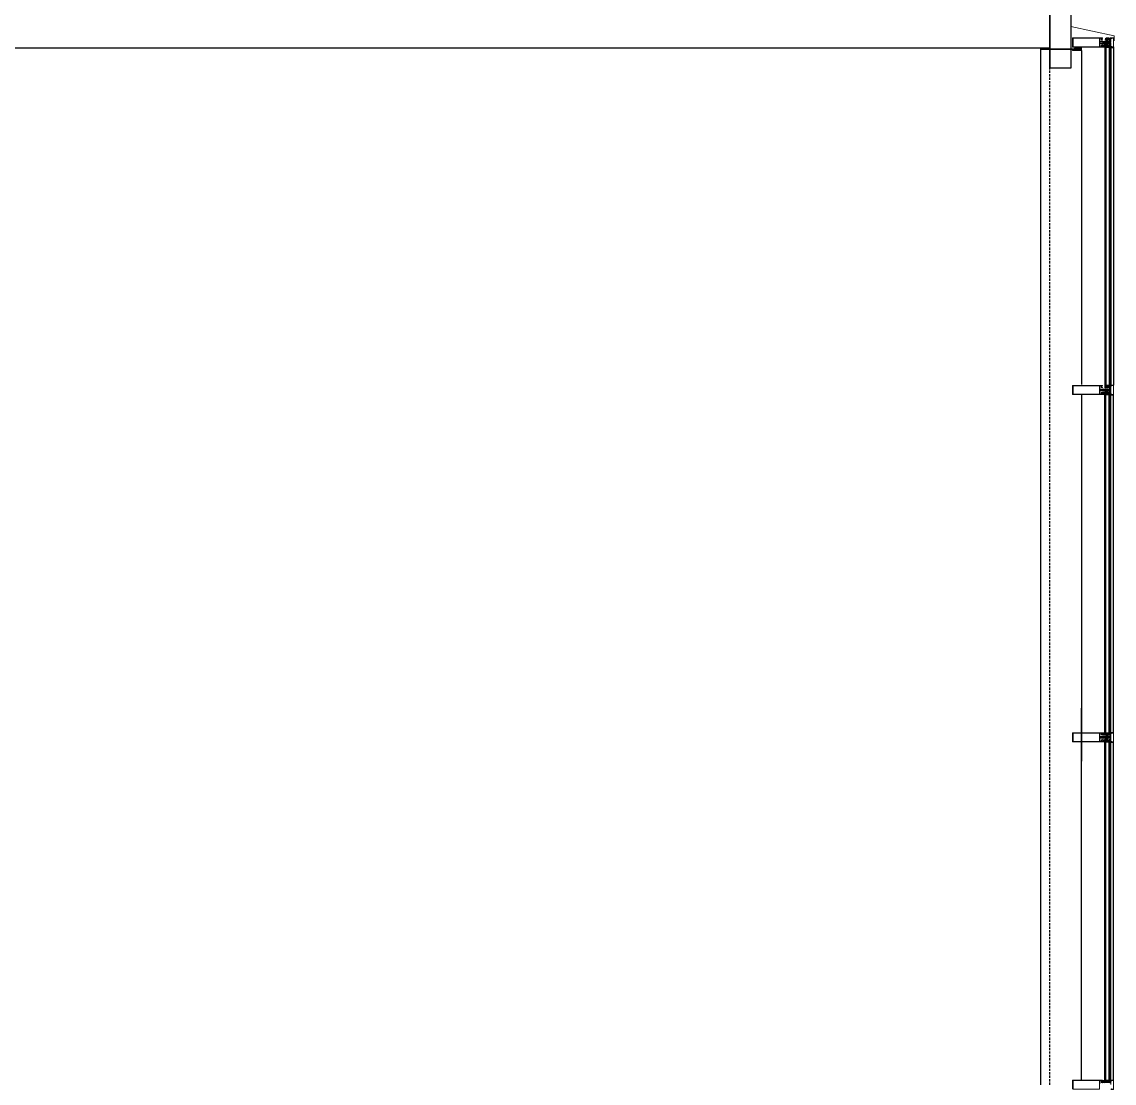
# Model space of a CAD drawing. Header units: metres. Extents: x -11418 to 773, y -8631 to 3561.
# Drawn here: x -1403 to -803, y -8155 to -7572 of the extents above; entities that cross this region are included whole.
import ezdxf

# ---------------------------------------------------------------- set-up
doc = ezdxf.new("R2010")
doc.units = ezdxf.units.M
doc.header["$LTSCALE"] = 0.01
doc.header["$MEASUREMENT"] = 0
doc.linetypes.add('HIDDEN', pattern=[9.525, 6.35, -3.175])
doc.layers.get('0').update_dxf_attribs({"color": 30, "lineweight": 0})
for name, color, linetype in [('AG-ELEV-02', 152, 'Continuous'), ('AG-HIDDEN', 9, 'HIDDEN'), ('CAM', 1, 'Continuous'), ('V-2_Wall_Concrete', 160, 'Continuous')]:
    doc.layers.add(name, color=color, linetype=linetype)
doc.layers.add('AG-Profile_Aluminium', color=122, linetype='Continuous', lineweight=9)
doc.layers.add('Cephe Duvarı', color=3, linetype='Continuous', lineweight=30)

# ---------------------------------------------------------------- blocks, each defined once
blk = doc.blocks.new('A$C78DE2B09')
at = {"layer": 'V-2_Wall_Concrete'}
for p in [(8400, 1100), (2200, -8500)]:
    blk.add_line(p, (8400, -8500), dxfattribs=at)
blk = doc.blocks.new('2192')
at = {"linetype": 'ByBlock', "lineweight": 0, "flags": 128}
blk.add_lwpolyline([(2, 24), (7, 24), (7, 15, -0.414214), (6, 14), (6, 14), (6, 12, 0.415193), (9, 15), (9, 26), (0, 26), (0, 1), (2, 1), (2, 4.7), (1.7, 5), (2, 5.3)], format="xyb", close=True, dxfattribs=at)
blk = doc.blocks.new('A$C671812AB')
at = {"layer": 'AG-ELEV-02', "ltscale": 2.5}
for p, q in [((16578.9, -648.6), (16578.9, 5051.5)), ((16795, 5056.5), (16795, 5056.5)), ((16795, 5056.5), (16795, 5056.5)), ((16578.9, -648.5), (16578.9, 5012.5)), ((16803, 5038.5), (16803, 3201.1)), ((16803, 3146.5), (16803, 1131.1)), ((16803, -623.5), (16803, 1421.8))]:
    blk.add_line(p, q, dxfattribs=at)
at = {"layer": 'AG-ELEV-02', "lineweight": 0}
for p, q in [((16764.3, 5046.5), (16796.1, 5050.5)), ((16796.1, 5046.5), (16764.3, 5050.5))]:
    blk.add_line(p, q, dxfattribs=at)
at = {"layer": 'AG-ELEV-02'}
for p, q in [((16963.2, 5056.3), (16963.2, 3197.9)), ((16963.2, 5055), (16978.9, 5055)), ((16978.9, 5057.5), (16978.9, 3197.9)), ((16963.2, 3197.9), (16978.9, 3197.9)), ((16963.2, 3145), (16978.9, 3145)), ((16963.2, 3145), (16978.9, 3145)), ((16963.2, 1286.6), (16963.2, 3145)), ((16978.9, 1285.4), (16978.9, 3145)), ((16963.2, 1287.9), (16978.9, 1287.9)), ((16963.2, 1287.9), (16978.9, 1287.9)), ((16963.2, -623.4), (16963.2, 1235)), ((16963.2, 1235), (16978.9, 1235)), ((16978.9, -624.6), (16978.9, 1235)), ((16963.2, -622.1), (16978.9, -622.1)), ((16963.2, -622.1), (16978.9, -622.1))]:
    blk.add_line(p, q, dxfattribs=at)
at = {"layer": 'AG-ELEV-02', "lineweight": 0}
blk.add_lwpolyline([(16796.1, 5046.5), (16764.3, 5046.5), (16764.3, 5050.5), (16796.1, 5050.5)], close=True, dxfattribs=at)
at = {"layer": 'AG-HIDDEN', "ltscale": 200}
blk.add_line((16628.9, -648.5), (16628.9, 5051.5), dxfattribs=at)
at = {"layer": 'AG-Profile_Aluminium'}
for p, q in [((16981.8, 5119), (16743.9, 5169)), ((16981.8, 5091.5), (16981.8, 5119))]:
    blk.add_line(p, q, dxfattribs=at)
for points in [[(16916.7, 5097.3), (16917.5, 5096.8, -0.280185), (16917.8, 5096.4), (16917.8, 5095.4, -0.414214), (16917.3, 5094.9), (16912.3, 5094.9, -0.414214), (16910.8, 5096.4), (16910.8, 5098.3), (16910.3, 5098.3, -0.414214), (16909.8, 5098.8), (16909.8, 5101.8, -0.414214), (16910.3, 5102.3), (16910.8, 5102.3), (16910.8, 5104.5), (16904.3, 5104.5, 0.414214), (16902.8, 5103), (16902.8, 5086.5), (16919.8, 5086.5), (16919.8, 5087.1), (16920.6, 5087.1, -0.414898), (16920.8, 5086.9), (16920.8, 5086.5), (16938.8, 5086.5), (16939.8, 5085.5), (16939.8, 5084.5, -0.401727), (16938.7, 5083.3), (16938.4, 5083.8), (16938.1, 5083.3), (16937.3, 5083.3), (16937.3, 5083.3), (16937, 5083.8), (16936.7, 5083.3), (16935.9, 5083.3), (16935.6, 5083.8), (16935.3, 5083.3), (16934.4, 5083.3), (16934.2, 5083.8), (16933.9, 5083.3), (16933, 5083.3), (16932.7, 5083.8), (16932.5, 5083.3), (16931.6, 5083.3), (16931.3, 5083.8), (16931, 5083.3), (16930.2, 5083.3), (16929.9, 5083.8), (16929.6, 5083.3), (16928.8, 5083.3), (16928.5, 5083.8), (16928.2, 5083.3), (16927.4, 5083.3), (16927.1, 5083.8), (16926.8, 5083.3), (16926, 5083.3), (16925.7, 5083.8), (16925.4, 5083.3), (16924.6, 5083.3), (16924.3, 5083.8), (16924, 5083.3), (16923.1, 5083.3), (16922.9, 5083.8), (16922.6, 5083.3), (16922.1, 5083.3), (16920.7, 5081.8, 0.414204), (16920.7, 5081.1), (16922.1, 5079.7), (16923.3, 5079.7), (16923.6, 5079.2), (16923.8, 5079.7), (16924.7, 5079.7), (16925, 5079.2), (16925.3, 5079.7), (16926.1, 5079.7), (16926.4, 5079.2), (16926.7, 5079.7), (16927.5, 5079.7), (16927.8, 5079.2), (16928.1, 5079.7), (16928.9, 5079.7), (16929.2, 5079.2), (16929.5, 5079.7), (16930.3, 5079.7), (16930.6, 5079.2), (16930.9, 5079.7), (16931.7, 5079.7), (16932, 5079.2), (16932.3, 5079.7), (16933.2, 5079.7), (16933.4, 5079.2), (16933.7, 5079.7), (16934.6, 5079.7), (16934.9, 5079.2), (16935.1, 5079.7), (16936, 5079.7), (16936.3, 5079.2), (16936.6, 5079.7), (16937.4, 5079.7), (16937.7, 5079.2), (16938, 5079.7), (16938.8, 5079.7), (16939.1, 5079.2), (16939.3, 5079.5, -0.259555), (16939.8, 5078.5), (16939.8, 5077.5), (16938.8, 5076.5), (16920.8, 5076.5), (16920.8, 5076.1, -0.414214), (16920.6, 5075.9), (16919.8, 5075.9), (16919.8, 5076.5), (16902.8, 5076.5), (16902.8, 5060, 0.414214), (16904.3, 5058.5), (16910.8, 5058.5), (16910.8, 5060.7), (16910.3, 5060.7, -0.414214), (16909.8, 5061.2), (16909.8, 5064.2, -0.414214), (16910.3, 5064.7), (16910.8, 5064.7), (16910.8, 5066.6, -0.414214), (16912.3, 5068.1), (16917.3, 5068.1, -0.414214), (16917.8, 5067.6), (16917.8, 5066.5, -0.280185), (16917.5, 5066.1), (16916.7, 5065.7), (16916.3, 5065.7), (16916.3, 5066.9), (16913.3, 5066.9, 0.414214), (16912.8, 5066.4), (16912.8, 5063.2), (16912.3, 5062.7), (16912.8, 5062.2), (16912.8, 5059, 0.414214), (16913.3, 5058.5), (16916.3, 5058.5), (16916.3, 5059.7), (16916.7, 5059.7), (16917.5, 5059.2, -0.280185), (16917.8, 5058.8), (16917.8, 5057, -0.414214), (16917.3, 5056.5), (16753.5, 5056.5, -0.414214), (16753, 5057), (16753, 5106, -0.400911), (16753.5, 5106.5), (16917.3, 5106.5, -0.414214), (16917.8, 5106), (16917.8, 5104.1, -0.280185), (16917.5, 5103.7), (16916.7, 5103.3), (16916.3, 5103.3), (16916.3, 5104.5), (16913.3, 5104.5, 0.414214), (16912.8, 5104), (16912.8, 5100.8), (16912.3, 5100.3), (16912.8, 5099.8), (16912.8, 5096.6, 0.414214), (16913.3, 5096.1), (16916.3, 5096.1), (16916.3, 5097.3)], [(16977.6, 5081.5), (16977.6, 5105.4, 0.415475), (16977.4, 5105.6), (16969.5, 5105.6), (16968.4, 5104.3, -0.734294), (16965.2, 5105.6, 0.180054), (16965, 5106.2), (16963.6, 5106.2, -1.029401), (16963.6, 5106.9), (16977.4, 5106.9, -0.414214), (16978.9, 5105.4), (16978.9, 5057.5, -0.414214), (16977.4, 5056), (16963.6, 5056, -1.029594), (16963.6, 5056.7), (16965, 5056.7, 0.18004), (16965.2, 5057.3, -0.734976), (16968.4, 5058.6), (16969.5, 5057.3), (16977.4, 5057.3, 0.415536), (16977.6, 5057.5)], [(16918.1, 5081.8, 0.414204), (16918.1, 5081.1), (16920, 5079.2, -0.668177), (16919.7, 5078.3), (16902.8, 5078.3), (16902.8, 5084.6), (16919.7, 5084.6, -0.668169), (16920, 5083.8)], [(16958.1, 5083.3), (16958.5, 5083.3), (16959.3, 5083.7, 0.280182), (16959.6, 5084.1), (16959.6, 5086, 0.414214), (16959.1, 5086.5), (16949.6, 5086.5, -0.198912), (16948.2, 5087), (16947.4, 5087.9, 0.198912), (16946, 5088.5), (16936.1, 5088.5, 0.414214), (16935.6, 5088), (16935.6, 5087.2, 0.414214), (16936.1, 5086.7), (16944.3, 5086.7, -0.414156), (16944.8, 5086.2), (16944.8, 5082.8, -0.414272), (16944.3, 5082.3), (16943.3, 5082.3, -0.414214), (16943.2, 5082.4), (16943.2, 5082.6, -0.244698), (16943.2, 5082.7), (16944.2, 5083.4, 0.414214), (16944.3, 5083.7), (16944.1, 5084), (16942.7, 5083.1, 0.244698), (16942.6, 5082.8), (16942.6, 5082.6, -0.414214), (16942.3, 5082.3), (16941.1, 5082.3, -0.414214), (16941, 5082.4), (16941, 5082.6, -0.244698), (16941, 5082.7), (16942, 5083.4, 0.414214), (16942.1, 5083.7), (16941.8, 5084), (16940.5, 5083.1, 0.244698), (16940.4, 5082.8), (16940.4, 5082.6, -0.414214), (16940.1, 5082.3), (16938.8, 5082.3, -0.414214), (16938.7, 5082.4), (16938.7, 5082.6, -0.244698), (16938.8, 5082.7), (16939.8, 5083.4, 0.414214), (16939.8, 5083.7), (16939.6, 5084), (16938.3, 5083.1, 0.244698), (16938.1, 5082.8), (16938.1, 5082.6, -0.414214), (16937.8, 5082.3), (16936.6, 5082.3, -0.414214), (16936.5, 5082.4), (16936.5, 5082.6, -0.244698), (16936.6, 5082.7), (16937.5, 5083.4, 0.414214), (16937.6, 5083.7), (16937.4, 5084), (16936, 5083.1, 0.244698), (16935.9, 5082.8), (16935.9, 5082.6, -0.414214), (16935.6, 5082.3), (16934.4, 5082.3, -0.414214), (16934.3, 5082.4), (16934.3, 5082.5, -0.244698), (16934.3, 5082.6), (16935.5, 5083.4, 0.414214), (16935.5, 5083.7), (16935.3, 5084), (16933, 5082.4, 0), (16933, 5082.4, 0.244698), (16932.6, 5081.6), (16932.6, 5081.3, 0.244698), (16933, 5080.5), (16935.3, 5078.9), (16935.5, 5079.2, 0.414214), (16935.5, 5079.5), (16934.3, 5080.3, -0.244698), (16934.3, 5080.4), (16934.3, 5080.6, -0.414214), (16934.4, 5080.7), (16935.6, 5080.7, -0.414214), (16935.9, 5080.4), (16935.9, 5080.1, 0.244698), (16936, 5079.8), (16937.4, 5078.9), (16937.6, 5079.2, 0.414214), (16937.5, 5079.5), (16936.6, 5080.2, -0.244698), (16936.5, 5080.3), (16936.5, 5080.6, -0.414214), (16936.6, 5080.7), (16937.8, 5080.7, -0.414214), (16938.1, 5080.4), (16938.1, 5080.1, 0.244698), (16938.3, 5079.8), (16939.6, 5078.9), (16939.8, 5079.2, 0.414214), (16939.8, 5079.5), (16938.8, 5080.2, -0.244698), (16938.7, 5080.3), (16938.7, 5080.6, -0.414214), (16938.8, 5080.7), (16940.1, 5080.7, -0.414214), (16940.4, 5080.4), (16940.4, 5080.1, 0.244698), (16940.5, 5079.8), (16941.8, 5078.9), (16942.1, 5079.2, 0.414214), (16942, 5079.5), (16941, 5080.2, -0.244698), (16941, 5080.3), (16941, 5080.6, -0.414214), (16941.1, 5080.7), (16942.3, 5080.7, -0.414214), (16942.6, 5080.4), (16942.6, 5080.1, 0.244698), (16942.7, 5079.8), (16944.1, 5078.9), (16944.3, 5079.2, 0.414214), (16944.2, 5079.5), (16943.2, 5080.2, -0.244698), (16943.2, 5080.3), (16943.2, 5080.6, -0.414214), (16943.3, 5080.7), (16944.3, 5080.7, -0.414214), (16944.8, 5080.2), (16944.8, 5076.8, -0.414214), (16944.3, 5076.3), (16936.1, 5076.3, 0.414214), (16935.6, 5075.8), (16935.6, 5075, 0.414214), (16936.1, 5074.5), (16946, 5074.5, 0.198912), (16947.4, 5075), (16948.2, 5075.9, -0.198912), (16949.6, 5076.5), (16959.1, 5076.5, 0.414214), (16959.6, 5077), (16959.6, 5078.8, 0.280182), (16959.3, 5079.2), (16958.5, 5079.7), (16958.1, 5079.7), (16958.1, 5078.5), (16955.1, 5078.5, -0.414214), (16954.6, 5079), (16954.6, 5081), (16954.1, 5081.5), (16954.6, 5082), (16954.6, 5084, -0.414214), (16955.1, 5084.5), (16958.1, 5084.5)], [(16916.7, 3187.3), (16917.5, 3186.8, -0.280185), (16917.8, 3186.4), (16917.8, 3185.4, -0.414214), (16917.3, 3184.9), (16912.3, 3184.9, -0.414214), (16910.8, 3186.4), (16910.8, 3188.3), (16910.3, 3188.3, -0.414214), (16909.8, 3188.8), (16909.8, 3191.8, -0.414214), (16910.3, 3192.3), (16910.8, 3192.3), (16910.8, 3194.5), (16904.3, 3194.5, 0.414214), (16902.8, 3193), (16902.8, 3176.5), (16919.8, 3176.5), (16919.8, 3177.1), (16920.6, 3177.1, -0.414898), (16920.8, 3176.9), (16920.8, 3176.5), (16938.8, 3176.5), (16939.8, 3175.5), (16939.8, 3174.5, -0.401727), (16938.7, 3173.3), (16938.4, 3173.8), (16938.1, 3173.3), (16937.3, 3173.3), (16937.3, 3173.3), (16937, 3173.8), (16936.7, 3173.3), (16935.9, 3173.3), (16935.6, 3173.8), (16935.3, 3173.3), (16934.4, 3173.3), (16934.2, 3173.8), (16933.9, 3173.3), (16933, 3173.3), (16932.7, 3173.8), (16932.5, 3173.3), (16931.6, 3173.3), (16931.3, 3173.8), (16931, 3173.3), (16930.2, 3173.3), (16929.9, 3173.8), (16929.6, 3173.3), (16928.8, 3173.3), (16928.5, 3173.8), (16928.2, 3173.3), (16927.4, 3173.3), (16927.1, 3173.8), (16926.8, 3173.3), (16926, 3173.3), (16925.7, 3173.8), (16925.4, 3173.3), (16924.6, 3173.3), (16924.3, 3173.8), (16924, 3173.3), (16923.1, 3173.3), (16922.9, 3173.8), (16922.6, 3173.3), (16922.1, 3173.3), (16920.7, 3171.8, 0.414204), (16920.7, 3171.1), (16922.1, 3169.7), (16923.3, 3169.7), (16923.6, 3169.2), (16923.8, 3169.7), (16924.7, 3169.7), (16925, 3169.2), (16925.3, 3169.7), (16926.1, 3169.7), (16926.4, 3169.2), (16926.7, 3169.7), (16927.5, 3169.7), (16927.8, 3169.2), (16928.1, 3169.7), (16928.9, 3169.7), (16929.2, 3169.2), (16929.5, 3169.7), (16930.3, 3169.7), (16930.6, 3169.2), (16930.9, 3169.7), (16931.7, 3169.7), (16932, 3169.2), (16932.3, 3169.7), (16933.2, 3169.7), (16933.4, 3169.2), (16933.7, 3169.7), (16934.6, 3169.7), (16934.9, 3169.2), (16935.1, 3169.7), (16936, 3169.7), (16936.3, 3169.2), (16936.6, 3169.7), (16937.4, 3169.7), (16937.7, 3169.2), (16938, 3169.7), (16938.8, 3169.7), (16939.1, 3169.2), (16939.3, 3169.5, -0.259555), (16939.8, 3168.5), (16939.8, 3167.5), (16938.8, 3166.5), (16920.8, 3166.5), (16920.8, 3166.1, -0.414214), (16920.6, 3165.9), (16919.8, 3165.9), (16919.8, 3166.5), (16902.8, 3166.5), (16902.8, 3150, 0.414214), (16904.3, 3148.5), (16910.8, 3148.5), (16910.8, 3150.7), (16910.3, 3150.7, -0.414214), (16909.8, 3151.2), (16909.8, 3154.2, -0.414214), (16910.3, 3154.7), (16910.8, 3154.7), (16910.8, 3156.6, -0.414214), (16912.3, 3158.1), (16917.3, 3158.1, -0.414214), (16917.8, 3157.6), (16917.8, 3156.5, -0.280185), (16917.5, 3156.1), (16916.7, 3155.7), (16916.3, 3155.7), (16916.3, 3156.9), (16913.3, 3156.9, 0.414214), (16912.8, 3156.4), (16912.8, 3153.2), (16912.3, 3152.7), (16912.8, 3152.2), (16912.8, 3149, 0.414214), (16913.3, 3148.5), (16916.3, 3148.5), (16916.3, 3149.7), (16916.7, 3149.7), (16917.5, 3149.2, -0.280185), (16917.8, 3148.8), (16917.8, 3147, -0.414214), (16917.3, 3146.5), (16753.5, 3146.5, -0.414214), (16753, 3147), (16753, 3196, -0.400911), (16753.5, 3196.5), (16917.3, 3196.5, -0.414214), (16917.8, 3196), (16917.8, 3194.1, -0.280185), (16917.5, 3193.7), (16916.7, 3193.3), (16916.3, 3193.3), (16916.3, 3194.5), (16913.3, 3194.5, 0.414214), (16912.8, 3194), (16912.8, 3190.8), (16912.3, 3190.3), (16912.8, 3189.8), (16912.8, 3186.6, 0.414214), (16913.3, 3186.1), (16916.3, 3186.1), (16916.3, 3187.3)], [(16977.6, 3171.5), (16977.6, 3195.4, 0.415475), (16977.4, 3195.6), (16969.5, 3195.6), (16968.4, 3194.3, -0.734294), (16965.2, 3195.6, 0.180054), (16965, 3196.2), (16963.6, 3196.2, -1.029401), (16963.6, 3196.9), (16977.4, 3196.9, -0.414214), (16978.9, 3195.4), (16978.9, 3147.5, -0.414214), (16977.4, 3146), (16963.6, 3146, -1.029594), (16963.6, 3146.7), (16965, 3146.7, 0.18004), (16965.2, 3147.3, -0.734976), (16968.4, 3148.6), (16969.5, 3147.3), (16977.4, 3147.3, 0.415536), (16977.6, 3147.5)], [(16918.1, 3171.8, 0.414204), (16918.1, 3171.1), (16920, 3169.2, -0.668177), (16919.7, 3168.3), (16902.8, 3168.3), (16902.8, 3174.6), (16919.7, 3174.6, -0.668169), (16920, 3173.8)], [(16958.1, 3173.3), (16958.5, 3173.3), (16959.3, 3173.7, 0.280182), (16959.6, 3174.1), (16959.6, 3176, 0.414214), (16959.1, 3176.5), (16949.6, 3176.5, -0.198912), (16948.2, 3177), (16947.4, 3177.9, 0.198912), (16946, 3178.5), (16936.1, 3178.5, 0.414214), (16935.6, 3178), (16935.6, 3177.2, 0.414214), (16936.1, 3176.7), (16944.3, 3176.7, -0.414156), (16944.8, 3176.2), (16944.8, 3172.8, -0.414272), (16944.3, 3172.3), (16943.3, 3172.3, -0.414214), (16943.2, 3172.4), (16943.2, 3172.6, -0.244698), (16943.2, 3172.7), (16944.2, 3173.4, 0.414214), (16944.3, 3173.7), (16944.1, 3174), (16942.7, 3173.1, 0.244698), (16942.6, 3172.8), (16942.6, 3172.6, -0.414214), (16942.3, 3172.3), (16941.1, 3172.3, -0.414214), (16941, 3172.4), (16941, 3172.6, -0.244698), (16941, 3172.7), (16942, 3173.4, 0.414214), (16942.1, 3173.7), (16941.8, 3174), (16940.5, 3173.1, 0.244698), (16940.4, 3172.8), (16940.4, 3172.6, -0.414214), (16940.1, 3172.3), (16938.8, 3172.3, -0.414214), (16938.7, 3172.4), (16938.7, 3172.6, -0.244698), (16938.8, 3172.7), (16939.8, 3173.4, 0.414214), (16939.8, 3173.7), (16939.6, 3174), (16938.3, 3173.1, 0.244698), (16938.1, 3172.8), (16938.1, 3172.6, -0.414214), (16937.8, 3172.3), (16936.6, 3172.3, -0.414214), (16936.5, 3172.4), (16936.5, 3172.6, -0.244698), (16936.6, 3172.7), (16937.5, 3173.4, 0.414214), (16937.6, 3173.7), (16937.4, 3174), (16936, 3173.1, 0.244698), (16935.9, 3172.8), (16935.9, 3172.6, -0.414214), (16935.6, 3172.3), (16934.4, 3172.3, -0.414214), (16934.3, 3172.4), (16934.3, 3172.5, -0.244698), (16934.3, 3172.6), (16935.5, 3173.4, 0.414214), (16935.5, 3173.7), (16935.3, 3174), (16933, 3172.4, 0), (16933, 3172.4, 0.244698), (16932.6, 3171.6), (16932.6, 3171.3, 0.244698), (16933, 3170.5), (16935.3, 3168.9), (16935.5, 3169.2, 0.414214), (16935.5, 3169.5), (16934.3, 3170.3, -0.244698), (16934.3, 3170.4), (16934.3, 3170.6, -0.414214), (16934.4, 3170.7), (16935.6, 3170.7, -0.414214), (16935.9, 3170.4), (16935.9, 3170.1, 0.244698), (16936, 3169.8), (16937.4, 3168.9), (16937.6, 3169.2, 0.414214), (16937.5, 3169.5), (16936.6, 3170.2, -0.244698), (16936.5, 3170.3), (16936.5, 3170.6, -0.414214), (16936.6, 3170.7), (16937.8, 3170.7, -0.414214), (16938.1, 3170.4), (16938.1, 3170.1, 0.244698), (16938.3, 3169.8), (16939.6, 3168.9), (16939.8, 3169.2, 0.414214), (16939.8, 3169.5), (16938.8, 3170.2, -0.244698), (16938.7, 3170.3), (16938.7, 3170.6, -0.414214), (16938.8, 3170.7), (16940.1, 3170.7, -0.414214), (16940.4, 3170.4), (16940.4, 3170.1, 0.244698), (16940.5, 3169.8), (16941.8, 3168.9), (16942.1, 3169.2, 0.414214), (16942, 3169.5), (16941, 3170.2, -0.244698), (16941, 3170.3), (16941, 3170.6, -0.414214), (16941.1, 3170.7), (16942.3, 3170.7, -0.414214), (16942.6, 3170.4), (16942.6, 3170.1, 0.244698), (16942.7, 3169.8), (16944.1, 3168.9), (16944.3, 3169.2, 0.414214), (16944.2, 3169.5), (16943.2, 3170.2, -0.244698), (16943.2, 3170.3), (16943.2, 3170.6, -0.414214), (16943.3, 3170.7), (16944.3, 3170.7, -0.414214), (16944.8, 3170.2), (16944.8, 3166.8, -0.414214), (16944.3, 3166.3), (16936.1, 3166.3, 0.414214), (16935.6, 3165.8), (16935.6, 3165, 0.414214), (16936.1, 3164.5), (16946, 3164.5, 0.198912), (16947.4, 3165), (16948.2, 3165.9, -0.198912), (16949.6, 3166.5), (16959.1, 3166.5, 0.414214), (16959.6, 3167), (16959.6, 3168.8, 0.280182), (16959.3, 3169.2), (16958.5, 3169.7), (16958.1, 3169.7), (16958.1, 3168.5), (16955.1, 3168.5, -0.414214), (16954.6, 3169), (16954.6, 3171), (16954.1, 3171.5), (16954.6, 3172), (16954.6, 3174, -0.414214), (16955.1, 3174.5), (16958.1, 3174.5)], [(16916.7, 1245.7), (16917.5, 1246.1, 0.280185), (16917.8, 1246.5), (16917.8, 1247.6, 0.414214), (16917.3, 1248.1), (16912.3, 1248.1, 0.414214), (16910.8, 1246.6), (16910.8, 1244.7), (16910.3, 1244.7, 0.414214), (16909.8, 1244.2), (16909.8, 1241.2, 0.414214), (16910.3, 1240.7), (16910.8, 1240.7), (16910.8, 1238.5), (16904.3, 1238.5, -0.414214), (16902.8, 1240), (16902.8, 1256.5), (16919.8, 1256.5), (16919.8, 1255.9), (16920.6, 1255.9, 0.414898), (16920.8, 1256.1), (16920.8, 1256.5), (16938.8, 1256.5), (16939.8, 1257.5), (16939.8, 1258.5, 0.401727), (16938.7, 1259.7), (16938.4, 1259.2), (16938.1, 1259.7), (16937.3, 1259.7), (16937.3, 1259.7), (16937, 1259.2), (16936.7, 1259.7), (16935.9, 1259.7), (16935.6, 1259.2), (16935.3, 1259.7), (16934.4, 1259.7), (16934.2, 1259.2), (16933.9, 1259.7), (16933, 1259.7), (16932.7, 1259.2), (16932.5, 1259.7), (16931.6, 1259.7), (16931.3, 1259.2), (16931, 1259.7), (16930.2, 1259.7), (16929.9, 1259.2), (16929.6, 1259.7), (16928.8, 1259.7), (16928.5, 1259.2), (16928.2, 1259.7), (16927.4, 1259.7), (16927.1, 1259.2), (16926.8, 1259.7), (16926, 1259.7), (16925.7, 1259.2), (16925.4, 1259.7), (16924.6, 1259.7), (16924.3, 1259.2), (16924, 1259.7), (16923.2, 1259.7), (16922.9, 1259.2), (16922.6, 1259.7), (16922.1, 1259.7), (16920.7, 1261.1, -0.414204), (16920.7, 1261.8), (16922.1, 1263.3), (16923.3, 1263.3), (16923.6, 1263.8), (16923.9, 1263.3), (16924.7, 1263.3), (16925, 1263.8), (16925.3, 1263.3), (16926.1, 1263.3), (16926.4, 1263.8), (16926.7, 1263.3), (16927.5, 1263.3), (16927.8, 1263.8), (16928.1, 1263.3), (16928.9, 1263.3), (16929.2, 1263.8), (16929.5, 1263.3), (16930.3, 1263.3), (16930.6, 1263.8), (16930.9, 1263.3), (16931.8, 1263.3), (16932, 1263.8), (16932.3, 1263.3), (16933.2, 1263.3), (16933.5, 1263.8), (16933.7, 1263.3), (16934.6, 1263.3), (16934.9, 1263.8), (16935.2, 1263.3), (16936, 1263.3), (16936.3, 1263.8), (16936.6, 1263.3), (16937.4, 1263.3), (16937.7, 1263.8), (16938, 1263.3), (16938.8, 1263.3), (16939.1, 1263.8), (16939.3, 1263.5, 0.259555), (16939.8, 1264.5), (16939.8, 1265.5), (16938.8, 1266.5), (16920.8, 1266.5), (16920.8, 1266.9, 0.414214), (16920.6, 1267.1), (16919.8, 1267.1), (16919.8, 1266.5), (16902.8, 1266.5), (16902.8, 1283, -0.414214), (16904.3, 1284.5), (16910.8, 1284.5), (16910.8, 1282.3), (16910.3, 1282.3, 0.414214), (16909.8, 1281.8), (16909.8, 1278.8, 0.414214), (16910.3, 1278.3), (16910.8, 1278.3), (16910.8, 1276.4, 0.414214), (16912.3, 1274.9), (16917.3, 1274.9, 0.414214), (16917.8, 1275.4), (16917.8, 1276.4, 0.280185), (16917.5, 1276.8), (16916.7, 1277.3), (16916.3, 1277.3), (16916.3, 1276.1), (16913.3, 1276.1, -0.414214), (16912.8, 1276.6), (16912.8, 1279.8), (16912.3, 1280.3), (16912.8, 1280.8), (16912.8, 1284, -0.414214), (16913.3, 1284.5), (16916.3, 1284.5), (16916.3, 1283.3), (16916.7, 1283.3), (16917.5, 1283.7, 0.280185), (16917.8, 1284.1), (16917.8, 1286, 0.414214), (16917.3, 1286.5), (16753.5, 1286.5, 0.414214), (16753, 1286), (16753, 1237, 0.400911), (16753.5, 1236.5), (16917.3, 1236.5, 0.414214), (16917.8, 1237), (16917.8, 1238.8, 0.280185), (16917.5, 1239.2), (16916.7, 1239.7), (16916.3, 1239.7), (16916.3, 1238.5), (16913.3, 1238.5, -0.414214), (16912.8, 1239), (16912.8, 1242.2), (16912.3, 1242.7), (16912.8, 1243.2), (16912.8, 1246.4, -0.414214), (16913.3, 1246.9), (16916.3, 1246.9), (16916.3, 1245.7)], [(16918.1, 1261.1, -0.414204), (16918.1, 1261.8), (16920, 1263.8, 0.668177), (16919.7, 1264.6), (16902.8, 1264.6), (16902.8, 1258.3), (16919.7, 1258.3, 0.668169), (16920, 1259.2)], [(16958.1, 1259.7), (16958.5, 1259.7), (16959.3, 1259.2, -0.280182), (16959.6, 1258.8), (16959.6, 1257, -0.414214), (16959.1, 1256.5), (16949.6, 1256.5, 0.198912), (16948.2, 1255.9), (16947.4, 1255.1, -0.198912), (16946, 1254.5), (16936.1, 1254.5, -0.414214), (16935.6, 1255), (16935.6, 1255.8, -0.414214), (16936.1, 1256.3), (16944.3, 1256.3, 0.414156), (16944.8, 1256.8), (16944.8, 1260.2, 0.414272), (16944.3, 1260.7), (16943.3, 1260.7, 0.414214), (16943.2, 1260.6), (16943.2, 1260.3, 0.244698), (16943.3, 1260.2), (16944.2, 1259.5, -0.414214), (16944.3, 1259.2), (16944.1, 1258.9), (16942.7, 1259.8, -0.244698), (16942.6, 1260.1), (16942.6, 1260.4, 0.414214), (16942.3, 1260.7), (16941.1, 1260.7, 0.414214), (16941, 1260.6), (16941, 1260.3, 0.244698), (16941, 1260.2), (16942, 1259.5, -0.414214), (16942.1, 1259.2), (16941.8, 1258.9), (16940.5, 1259.8, -0.244698), (16940.4, 1260.1), (16940.4, 1260.4, 0.414214), (16940.1, 1260.7), (16938.8, 1260.7, 0.414214), (16938.7, 1260.6), (16938.7, 1260.3, 0.244698), (16938.8, 1260.2), (16939.8, 1259.5, -0.414214), (16939.8, 1259.2), (16939.6, 1258.9), (16938.3, 1259.8, -0.244698), (16938.1, 1260.1), (16938.1, 1260.4, 0.414214), (16937.8, 1260.7), (16936.6, 1260.7, 0.414214), (16936.5, 1260.6), (16936.5, 1260.3, 0.244698), (16936.6, 1260.2), (16937.6, 1259.5, -0.414214), (16937.6, 1259.2), (16937.4, 1258.9), (16936, 1259.8, -0.244698), (16935.9, 1260.1), (16935.9, 1260.4, 0.414214), (16935.6, 1260.7), (16934.4, 1260.7, 0.414214), (16934.3, 1260.6), (16934.3, 1260.4, 0.244698), (16934.3, 1260.3), (16935.5, 1259.5, -0.414214), (16935.6, 1259.2), (16935.3, 1258.9), (16933, 1260.5, 0), (16933, 1260.5, -0.244698), (16932.6, 1261.3), (16932.6, 1261.6, -0.244698), (16933, 1262.4), (16935.3, 1264), (16935.6, 1263.7, -0.414214), (16935.5, 1263.4), (16934.3, 1262.6, 0.244698), (16934.3, 1262.5), (16934.3, 1262.4, 0.414214), (16934.4, 1262.3), (16935.6, 1262.3, 0.414214), (16935.9, 1262.6), (16935.9, 1262.9, -0.244698), (16936, 1263.1), (16937.4, 1264), (16937.6, 1263.7, -0.414214), (16937.6, 1263.4), (16936.6, 1262.7, 0.244698), (16936.5, 1262.7), (16936.5, 1262.4, 0.414214), (16936.6, 1262.3), (16937.8, 1262.3, 0.414214), (16938.1, 1262.6), (16938.1, 1262.9, -0.244698), (16938.3, 1263.1), (16939.6, 1264), (16939.8, 1263.7, -0.414214), (16939.8, 1263.4), (16938.8, 1262.7, 0.244698), (16938.7, 1262.7), (16938.7, 1262.4, 0.414214), (16938.8, 1262.3), (16940.1, 1262.3, 0.414214), (16940.4, 1262.6), (16940.4, 1262.9, -0.244698), (16940.5, 1263.1), (16941.8, 1264), (16942.1, 1263.7, -0.414214), (16942, 1263.4), (16941, 1262.7, 0.244698), (16941, 1262.7), (16941, 1262.4, 0.414214), (16941.1, 1262.3), (16942.3, 1262.3, 0.414214), (16942.6, 1262.6), (16942.6, 1262.9, -0.244698), (16942.7, 1263.1), (16944.1, 1264), (16944.3, 1263.7, -0.414214), (16944.2, 1263.4), (16943.3, 1262.7, 0.244698), (16943.2, 1262.7), (16943.2, 1262.4, 0.414214), (16943.3, 1262.3), (16944.3, 1262.3, 0.414214), (16944.8, 1262.8), (16944.8, 1266.2, 0.414214), (16944.3, 1266.7), (16936.1, 1266.7, -0.414214), (16935.6, 1267.2), (16935.6, 1268, -0.414214), (16936.1, 1268.5), (16946, 1268.5, -0.198912), (16947.4, 1267.9), (16948.2, 1267.1, 0.198912), (16949.6, 1266.5), (16959.1, 1266.5, -0.414214), (16959.6, 1266), (16959.6, 1264.2, -0.280182), (16959.3, 1263.7), (16958.5, 1263.3), (16958.1, 1263.3), (16958.1, 1264.5), (16955.1, 1264.5, 0.414214), (16954.6, 1264), (16954.6, 1262), (16954.1, 1261.5), (16954.6, 1261), (16954.6, 1259, 0.414214), (16955.1, 1258.5), (16958.1, 1258.5)], [(16977.6, 1261.5), (16977.6, 1237.5, -0.415475), (16977.4, 1237.3), (16969.5, 1237.3), (16968.4, 1238.6, 0.734294), (16965.3, 1237.3, -0.180054), (16965, 1236.7), (16963.6, 1236.7, 1.029401), (16963.6, 1236), (16977.4, 1236, 0.414214), (16978.9, 1237.5), (16978.9, 1285.4, 0.414214), (16977.4, 1286.9), (16963.6, 1286.9, 1.029594), (16963.6, 1286.2), (16965, 1286.2, -0.18004), (16965.3, 1285.6, 0.734976), (16968.4, 1284.3), (16969.5, 1285.6), (16977.4, 1285.6, -0.415536), (16977.6, 1285.4)], [(16977.6, -648.5), (16977.6, -672.5, -0.415475), (16977.4, -672.7), (16969.5, -672.7), (16968.4, -671.4, 0.734294), (16965.3, -672.7, -0.180054), (16965, -673.3), (16963.6, -673.3, 1.029401), (16963.6, -674), (16977.4, -674, 0.414214), (16978.9, -672.5), (16978.9, -624.6, 0.414214), (16977.4, -623.1), (16963.6, -623.1, 1.029594), (16963.6, -623.8), (16965, -623.8, -0.18004), (16965.3, -624.4, 0.734976), (16968.4, -625.7), (16969.5, -624.4), (16977.4, -624.4, -0.415536), (16977.6, -624.6)]]:
    blk.add_lwpolyline(points, format="xyb", close=True, dxfattribs=at)
for points in [[(16900.9, 5104.6), (16900.9, 5058.3), (16757, 5058.3), (16757, 5104.6)], [(16952.6, 5078.5), (16952.6, 5084.5), (16946.8, 5084.5), (16946.8, 5078.5)], [(16900.9, 3194.6), (16900.9, 3148.3), (16757, 3148.3), (16757, 3194.6)], [(16952.6, 3168.5), (16952.6, 3174.5), (16946.8, 3174.5), (16946.8, 3168.5)], [(16900.9, 1238.3), (16900.9, 1284.6), (16757, 1284.6), (16757, 1238.3)], [(16952.6, 1264.5), (16952.6, 1258.5), (16946.8, 1258.5), (16946.8, 1264.5)], [(16900.9, -671.7), (16900.9, -625.4), (16757, -625.4), (16757, -671.7)]]:
    blk.add_lwpolyline(points, close=True, dxfattribs=at)
at = {"layer": 'AG-Profile_Aluminium', "color": 9}
for points in [[(16959.5, 5095.1), (16960.3, 5094.6), (16960.3, 5093.7), (16959.5, 5094.1, 0.834458), (16959.5, 5093.6), (16960.3, 5093.1), (16960.3, 5092.2), (16959.5, 5092.6, 0.834458), (16959.5, 5092.1), (16960.3, 5091.6), (16960.3, 5090.7), (16960, 5090.7, 0.363249), (16959.8, 5090.4), (16959.8, 5084.1, -0.414214), (16958.8, 5083.1), (16958, 5083.1), (16958, 5084.1), (16957.5, 5084.1, 0.543452), (16957.5, 5078.7), (16958, 5078.7), (16958, 5079.8), (16958.8, 5079.8, -0.414214), (16959.8, 5078.8), (16959.8, 5072.4, 0.363249), (16960, 5072.2), (16960.3, 5072.1), (16960.3, 5071.2), (16959.5, 5070.7, 0.834458), (16959.5, 5070.2), (16960.3, 5070.6), (16960.3, 5069.7), (16959.5, 5069.2, 0.834458), (16959.5, 5068.7), (16960.3, 5069.1), (16960.3, 5068.2), (16959.5, 5067.7, 0.834458), (16959.5, 5067.2), (16960.3, 5067.6), (16960.3, 5066.7), (16959.5, 5066.2, 0.834458), (16959.5, 5065.7), (16960.3, 5066.1), (16960.3, 5065.2), (16959.5, 5064.7, 0.834458), (16959.5, 5064.2), (16960.3, 5064.6), (16960.3, 5063.7), (16959.5, 5063.2, 0.834458), (16959.5, 5062.7), (16960.3, 5063.1), (16960.3, 5062.2), (16959.5, 5061.7, 0.834458), (16959.5, 5061.2), (16960.3, 5061.6), (16960.3, 5060.7), (16959.5, 5060.2, 0.834458), (16959.5, 5059.7), (16960.3, 5060.1), (16960.3, 5059.2), (16959.5, 5058.7, 0.834458), (16959.5, 5058.2), (16960.3, 5058.6), (16960.3, 5057.7), (16959.5, 5057.2, 0.833224), (16959.5, 5056.7), (16959.7, 5056.7, -0.121295), (16960.4, 5057, -0.083975), (16959.4, 5054.8, 0.853065), (16959.8, 5054.5, -0.075674), (16962.1, 5056.4, 0.344474), (16962.8, 5057.3), (16962.8, 5079.2, 0.253164), (16962.4, 5080.1, -0.541002), (16962.4, 5082.8, 0.253164), (16962.8, 5083.7), (16962.8, 5105.6, 0.344474), (16962.1, 5106.5, -0.075525), (16959.7, 5108.3, 0.853065), (16959.3, 5108, -0.085692), (16960.4, 5105.9, -0.114183), (16959.6, 5106.1), (16959.5, 5106.1, 0.833224), (16959.5, 5105.6), (16960.3, 5105.1), (16960.3, 5104.2), (16959.5, 5104.6, 0.834458), (16959.5, 5104.1), (16960.3, 5103.6), (16960.3, 5102.7), (16959.5, 5103.1, 0.834458), (16959.5, 5102.6), (16960.3, 5102.1), (16960.3, 5101.2), (16959.5, 5101.6, 0.834458), (16959.5, 5101.1), (16960.3, 5100.6), (16960.3, 5099.7), (16959.5, 5100.1, 0.834458), (16959.5, 5099.6), (16960.3, 5099.1), (16960.3, 5098.2), (16959.5, 5098.6, 0.834458), (16959.5, 5098.1), (16960.3, 5097.6), (16960.3, 5096.7), (16959.5, 5097.1, 0.834458), (16959.5, 5096.6), (16960.3, 5096.1), (16960.3, 5095.2), (16959.5, 5095.6, 0.834458)], [(16930.8, 5066.5, 0.433199), (16927.8, 5069.7), (16919.1, 5068.9, -0.414214), (16918.8, 5069.2), (16918.8, 5069.6, 0.414214), (16918.5, 5069.9), (16918.1, 5069.9, 0.414214), (16917.8, 5069.6), (16917.8, 5066.5, -0.414214), (16916.8, 5065.5), (16915.5, 5065.5), (16915.5, 5066.6), (16915, 5066.6, 0.384615), (16915, 5058.8), (16915.5, 5058.8), (16915.5, 5059.8), (16916.8, 5059.8, -0.414214), (16917.8, 5058.8), (16917.8, 5056.5), (16929.4, 5056.8, 0.213288), (16930.8, 5058.1, -0.005109)], [(16914.7, 5064, 0.142901), (16914.7, 5061.3), (16917.5, 5061.3, 0.414214), (16917.8, 5061.6), (16917.8, 5063.7, 0.414214), (16917.5, 5064)], [(16923.9, 5065.8, 0.425894), (16923.3, 5066.2), (16921.2, 5065.9, 0.3686), (16920.8, 5065.4), (16920.8, 5060.4, 0.375315), (16921.2, 5059.9), (16924, 5059.6, 0.490444), (16924.6, 5060.1)], [(16927.8, 5057.9), (16927.8, 5058.5), (16927.3, 5058.5), (16926.3, 5066.8), (16926.8, 5066.9), (16926.8, 5067.4), (16927.8, 5068.2, -0.436697), (16929.8, 5066.1, 0.010178), (16929.7, 5058.1, -0.26621), (16929.1, 5057.8), (16928.3, 5057.4, -0.414214)], [(16959.5, 3185.1), (16960.3, 3184.6), (16960.3, 3183.7), (16959.5, 3184.1, 0.834458), (16959.5, 3183.6), (16960.3, 3183.1), (16960.3, 3182.2), (16959.5, 3182.6, 0.834458), (16959.5, 3182.1), (16960.3, 3181.6), (16960.3, 3180.7), (16960, 3180.7, 0.363249), (16959.8, 3180.4), (16959.8, 3174.1, -0.414214), (16958.8, 3173.1), (16958, 3173.1), (16958, 3174.1), (16957.5, 3174.1, 0.543452), (16957.5, 3168.7), (16958, 3168.7), (16958, 3169.8), (16958.8, 3169.8, -0.414214), (16959.8, 3168.8), (16959.8, 3162.4, 0.363249), (16960, 3162.2), (16960.3, 3162.1), (16960.3, 3161.2), (16959.5, 3160.7, 0.834458), (16959.5, 3160.2), (16960.3, 3160.6), (16960.3, 3159.7), (16959.5, 3159.2, 0.834458), (16959.5, 3158.7), (16960.3, 3159.1), (16960.3, 3158.2), (16959.5, 3157.7, 0.834458), (16959.5, 3157.2), (16960.3, 3157.6), (16960.3, 3156.7), (16959.5, 3156.2, 0.834458), (16959.5, 3155.7), (16960.3, 3156.1), (16960.3, 3155.2), (16959.5, 3154.7, 0.834458), (16959.5, 3154.2), (16960.3, 3154.6), (16960.3, 3153.7), (16959.5, 3153.2, 0.834458), (16959.5, 3152.7), (16960.3, 3153.1), (16960.3, 3152.2), (16959.5, 3151.7, 0.834458), (16959.5, 3151.2), (16960.3, 3151.6), (16960.3, 3150.7), (16959.5, 3150.2, 0.834458), (16959.5, 3149.7), (16960.3, 3150.1), (16960.3, 3149.2), (16959.5, 3148.7, 0.834458), (16959.5, 3148.2), (16960.3, 3148.6), (16960.3, 3147.7), (16959.5, 3147.2, 0.833224), (16959.5, 3146.7), (16959.7, 3146.7, -0.121295), (16960.4, 3147, -0.083975), (16959.4, 3144.8, 0.853065), (16959.8, 3144.5, -0.075674), (16962.1, 3146.4, 0.344474), (16962.8, 3147.3), (16962.8, 3169.2, 0.253164), (16962.4, 3170.1, -0.541002), (16962.4, 3172.8, 0.253164), (16962.8, 3173.7), (16962.8, 3195.6, 0.344474), (16962.1, 3196.5, -0.075525), (16959.7, 3198.3, 0.853065), (16959.3, 3198, -0.085692), (16960.4, 3195.9, -0.114183), (16959.6, 3196.1), (16959.5, 3196.1, 0.833224), (16959.5, 3195.6), (16960.3, 3195.1), (16960.3, 3194.2), (16959.5, 3194.6, 0.834458), (16959.5, 3194.1), (16960.3, 3193.6), (16960.3, 3192.7), (16959.5, 3193.1, 0.834458), (16959.5, 3192.6), (16960.3, 3192.1), (16960.3, 3191.2), (16959.5, 3191.6, 0.834458), (16959.5, 3191.1), (16960.3, 3190.6), (16960.3, 3189.7), (16959.5, 3190.1, 0.834458), (16959.5, 3189.6), (16960.3, 3189.1), (16960.3, 3188.2), (16959.5, 3188.6, 0.834458), (16959.5, 3188.1), (16960.3, 3187.6), (16960.3, 3186.7), (16959.5, 3187.1, 0.834458), (16959.5, 3186.6), (16960.3, 3186.1), (16960.3, 3185.2), (16959.5, 3185.6, 0.834458)], [(16930.8, 3156.5, 0.433199), (16927.8, 3159.7), (16919.1, 3158.9, -0.414214), (16918.8, 3159.2), (16918.8, 3159.6, 0.414214), (16918.5, 3159.9), (16918.1, 3159.9, 0.414214), (16917.8, 3159.6), (16917.8, 3156.5, -0.414214), (16916.8, 3155.5), (16915.5, 3155.5), (16915.5, 3156.6), (16915, 3156.6, 0.384615), (16915, 3148.8), (16915.5, 3148.8), (16915.5, 3149.8), (16916.8, 3149.8, -0.414214), (16917.8, 3148.8), (16917.8, 3146.5), (16929.4, 3146.8, 0.213288), (16930.8, 3148.1, -0.005109)], [(16914.7, 3154, 0.142901), (16914.7, 3151.3), (16917.5, 3151.3, 0.414214), (16917.8, 3151.6), (16917.8, 3153.7, 0.414214), (16917.5, 3154)], [(16923.9, 3155.8, 0.425894), (16923.3, 3156.2), (16921.2, 3155.9, 0.3686), (16920.8, 3155.4), (16920.8, 3150.4, 0.375315), (16921.2, 3149.9), (16924, 3149.5, 0.490444), (16924.6, 3150.1)], [(16927.8, 3147.9), (16927.8, 3148.5), (16927.3, 3148.5), (16926.3, 3156.8), (16926.8, 3156.9), (16926.8, 3157.4), (16927.8, 3158.2, -0.436697), (16929.8, 3156.1, 0.010178), (16929.7, 3148.1, -0.26621), (16929.1, 3147.8), (16928.3, 3147.4, -0.414214)], [(16930.8, 1276.4, -0.433199), (16927.9, 1273.2), (16919.1, 1274.1, 0.414214), (16918.8, 1273.8), (16918.8, 1273.4, -0.414214), (16918.5, 1273.1), (16918.1, 1273.1, -0.414214), (16917.8, 1273.4), (16917.8, 1276.4, 0.414214), (16916.8, 1277.4), (16915.5, 1277.4), (16915.5, 1276.4), (16915, 1276.4, -0.384615), (16915, 1284.2), (16915.5, 1284.2), (16915.5, 1283.1), (16916.8, 1283.1, 0.414214), (16917.8, 1284.1), (16917.8, 1286.5), (16929.4, 1286.1, -0.213288), (16930.8, 1284.8, 0.005109)], [(16914.7, 1278.9, -0.142901), (16914.7, 1281.6), (16917.5, 1281.6, -0.414214), (16917.8, 1281.3), (16917.8, 1279.2, -0.414214), (16917.5, 1278.9)], [(16923.9, 1277.1, -0.425894), (16923.3, 1276.7), (16921.2, 1277, -0.3686), (16920.8, 1277.5), (16920.8, 1282.5, -0.375315), (16921.2, 1283), (16924, 1283.4, -0.490444), (16924.6, 1282.8)], [(16927.8, 1285), (16927.8, 1284.5), (16927.3, 1284.4), (16926.3, 1276.1), (16926.8, 1276.1), (16926.8, 1275.6), (16927.8, 1274.7, 0.436697), (16929.8, 1276.8, -0.010178), (16929.7, 1284.8, 0.26621), (16929.2, 1285.1), (16928.3, 1285.5, 0.414214)], [(16959.5, 1247.8), (16960.3, 1248.3), (16960.3, 1249.2), (16959.5, 1248.8, -0.834458), (16959.5, 1249.3), (16960.3, 1249.8), (16960.3, 1250.7), (16959.5, 1250.3, -0.834458), (16959.5, 1250.8), (16960.3, 1251.3), (16960.3, 1252.2), (16960.1, 1252.2, -0.363249), (16959.8, 1252.5), (16959.8, 1258.8, 0.414214), (16958.8, 1259.8), (16958, 1259.8), (16958, 1258.8), (16957.5, 1258.8, -0.543452), (16957.5, 1264.2), (16958, 1264.2), (16958, 1263.1), (16958.8, 1263.1, 0.414214), (16959.8, 1264.1), (16959.8, 1270.5, -0.363249), (16960.1, 1270.7), (16960.3, 1270.8), (16960.3, 1271.7), (16959.6, 1272.2, -0.834458), (16959.6, 1272.7), (16960.3, 1272.3), (16960.3, 1273.2), (16959.6, 1273.7, -0.834458), (16959.6, 1274.2), (16960.3, 1273.8), (16960.3, 1274.7), (16959.6, 1275.2, -0.834458), (16959.6, 1275.7), (16960.3, 1275.3), (16960.3, 1276.2), (16959.6, 1276.7, -0.834458), (16959.6, 1277.2), (16960.3, 1276.8), (16960.3, 1277.7), (16959.6, 1278.2, -0.834458), (16959.6, 1278.7), (16960.3, 1278.3), (16960.3, 1279.2), (16959.6, 1279.7, -0.834458), (16959.6, 1280.2), (16960.3, 1279.8), (16960.3, 1280.7), (16959.6, 1281.2, -0.834458), (16959.6, 1281.7), (16960.3, 1281.3), (16960.3, 1282.2), (16959.6, 1282.7, -0.834458), (16959.6, 1283.2), (16960.3, 1282.8), (16960.3, 1283.7), (16959.6, 1284.2, -0.834458), (16959.6, 1284.7), (16960.3, 1284.3), (16960.3, 1285.2), (16959.6, 1285.7, -0.833224), (16959.6, 1286.2), (16959.7, 1286.2, 0.121295), (16960.4, 1286, 0.083975), (16959.4, 1288.1, -0.853065), (16959.8, 1288.4, 0.075674), (16962.1, 1286.6, -0.344474), (16962.8, 1285.6), (16962.8, 1263.7, -0.253164), (16962.4, 1262.9, 0.541002), (16962.4, 1260.1, -0.253164), (16962.8, 1259.3), (16962.8, 1237.4, -0.344474), (16962.1, 1236.4, 0.075525), (16959.7, 1234.7, -0.853065), (16959.3, 1234.9, 0.085692), (16960.4, 1237, 0.114183), (16959.6, 1236.8), (16959.5, 1236.8, -0.833224), (16959.5, 1237.3), (16960.3, 1237.8), (16960.3, 1238.7), (16959.5, 1238.3, -0.834458), (16959.5, 1238.8), (16960.3, 1239.3), (16960.3, 1240.2), (16959.5, 1239.8, -0.834458), (16959.5, 1240.3), (16960.3, 1240.8), (16960.3, 1241.7), (16959.5, 1241.3, -0.834458), (16959.5, 1241.8), (16960.3, 1242.3), (16960.3, 1243.2), (16959.5, 1242.8, -0.834458), (16959.5, 1243.3), (16960.3, 1243.8), (16960.3, 1244.7), (16959.5, 1244.3, -0.834458), (16959.5, 1244.8), (16960.3, 1245.3), (16960.3, 1246.2), (16959.5, 1245.8, -0.834458), (16959.5, 1246.3), (16960.3, 1246.8), (16960.3, 1247.7), (16959.5, 1247.3, -0.834458)], [(16930.8, 1246.5, 0.433199), (16927.9, 1249.7), (16919.1, 1248.9, -0.414214), (16918.8, 1249.2), (16918.8, 1249.6, 0.414214), (16918.5, 1249.9), (16918.1, 1249.9, 0.414214), (16917.8, 1249.6), (16917.8, 1246.5, -0.414214), (16916.8, 1245.5), (16915.5, 1245.5), (16915.5, 1246.6), (16915, 1246.6, 0.384615), (16915, 1238.8), (16915.5, 1238.8), (16915.5, 1239.8), (16916.8, 1239.8, -0.414214), (16917.8, 1238.8), (16917.8, 1236.5), (16929.4, 1236.8, 0.213288), (16930.8, 1238.1, -0.005109)], [(16923.9, 1245.8, 0.425894), (16923.3, 1246.2), (16921.2, 1245.9, 0.3686), (16920.8, 1245.4), (16920.8, 1240.4, 0.375315), (16921.2, 1239.9), (16924, 1239.5, 0.490444), (16924.6, 1240.1)], [(16927.8, 1237.9), (16927.8, 1238.5), (16927.3, 1238.5), (16926.3, 1246.8), (16926.8, 1246.9), (16926.8, 1247.4), (16927.8, 1248.2, -0.436697), (16929.8, 1246.1, 0.010178), (16929.7, 1238.1, -0.26621), (16929.2, 1237.8), (16928.3, 1237.4, -0.414214)], [(16930.8, -633.6, -0.433199), (16927.9, -636.8), (16919.1, -635.9, 0.414214), (16918.8, -636.2), (16918.8, -636.6, -0.414214), (16918.5, -636.9), (16918.1, -636.9, -0.414214), (16917.8, -636.6), (16917.8, -633.6, 0.414214), (16916.8, -632.6), (16915.5, -632.6), (16915.5, -633.6), (16915, -633.6, -0.384615), (16915, -625.8), (16915.5, -625.8), (16915.5, -626.9), (16916.8, -626.9, 0.414214), (16917.8, -625.9), (16917.8, -623.5), (16929.4, -623.9, -0.213288), (16930.8, -625.2, 0.005109)], [(16914.7, -631.1, -0.142901), (16914.7, -628.4), (16917.5, -628.4, -0.414214), (16917.8, -628.7), (16917.8, -630.8, -0.414214), (16917.5, -631.1)], [(16923.9, -632.9, -0.425894), (16923.3, -633.3), (16921.2, -633, -0.3686), (16920.8, -632.5), (16920.8, -627.5, -0.375315), (16921.2, -627), (16924, -626.6, -0.490444), (16924.6, -627.2)], [(16927.8, -625), (16927.8, -625.5), (16927.3, -625.6), (16926.3, -633.9), (16926.8, -633.9), (16926.8, -634.4), (16927.8, -635.3, 0.436697), (16929.8, -633.2, -0.010178), (16929.7, -625.2, 0.26621), (16929.2, -624.9), (16928.3, -624.5, 0.414214)]]:
    blk.add_lwpolyline(points, format="xyb", close=True, dxfattribs=at)
at = {"layer": 'AG-Profile_Aluminium'}
blk.add_lwpolyline([(16578.9, 5042.4), (16578.9, 5046.4), (16788.9, 5046.5), (16788.9, 5042.5), (16578.9, 5042.4)], dxfattribs=at)
blk.add_lwpolyline([(16902.8, -643.5), (16902.8, -627, -0.414214), (16904.3, -625.5), (16910.8, -625.5), (16910.8, -627.7), (16910.3, -627.7, 0.414214), (16909.8, -628.2), (16909.8, -631.2, 0.414214), (16910.3, -631.7), (16910.8, -631.7), (16910.8, -633.6, 0.414214), (16912.3, -635.1), (16917.3, -635.1, 0.414214), (16917.8, -634.6), (16917.8, -633.6, 0.280185), (16917.5, -633.2), (16916.7, -632.7), (16916.3, -632.7), (16916.3, -633.9), (16913.3, -633.9, -0.414214), (16912.8, -633.4), (16912.8, -630.2), (16912.3, -629.7), (16912.8, -629.2), (16912.8, -626, -0.414214), (16913.3, -625.5), (16916.3, -625.5), (16916.3, -626.7), (16916.7, -626.7), (16917.5, -626.3, 0.280185), (16917.8, -625.9), (16917.8, -624, 0.414214), (16917.3, -623.5), (16753.5, -623.5, 0.414214), (16753, -624), (16753, -673, 0.400911)], format="xyb", dxfattribs=at)
at = {"layer": 'AG-Profile_Aluminium', "color": 9}
blk.add_lwpolyline([(16960.1, -639.3), (16960.3, -639.2), (16960.3, -638.3), (16959.6, -637.8, -0.834458), (16959.6, -637.3), (16960.3, -637.7), (16960.3, -636.8), (16959.6, -636.3, -0.834458), (16959.6, -635.8), (16960.3, -636.2), (16960.3, -635.3), (16959.6, -634.8, -0.834458), (16959.6, -634.3), (16960.3, -634.7), (16960.3, -633.8), (16959.6, -633.3, -0.834458), (16959.6, -632.8), (16960.3, -633.2), (16960.3, -632.3), (16959.6, -631.8, -0.834458), (16959.6, -631.3), (16960.3, -631.7), (16960.3, -630.8), (16959.6, -630.3, -0.834458), (16959.6, -629.8), (16960.3, -630.2), (16960.3, -629.3), (16959.6, -628.8, -0.834458), (16959.6, -628.3), (16960.3, -628.7), (16960.3, -627.8), (16959.6, -627.3, -0.834458), (16959.6, -626.8), (16960.3, -627.2), (16960.3, -626.3), (16959.6, -625.8, -0.834458), (16959.6, -625.3), (16960.3, -625.7), (16960.3, -624.8), (16959.6, -624.3, -0.833224), (16959.6, -623.8), (16959.7, -623.8, 0.121295), (16960.4, -624, 0.083975), (16959.4, -621.9, -0.853065), (16959.8, -621.6, 0.075674), (16962.1, -623.4, -0.344474), (16962.8, -624.4), (16962.8, -646.3, -0.253164)], format="xyb", dxfattribs=at)
at = {"layer": 'CAM'}
for p, q in [((16936.8, 5093.5), (16930.8, 5093.5)), ((16936.8, 5069.4), (16930.8, 5069.4)), ((16930.8, 5069.4), (16930.8, 3183.5)), ((16932.8, 5069.4), (16932.8, 3183.5)), ((16934.8, 5069.4), (16934.8, 3183.5)), ((16936.8, 5069.4), (16936.8, 3183.5)), ((16953.8, 5093.5), (16959.8, 5093.5)), ((16959.8, 5069.4), (16953.8, 5069.4)), ((16953.8, 5069.4), (16953.8, 3183.5)), ((16955.8, 5069.4), (16955.8, 3183.5)), ((16957.8, 5069.4), (16957.8, 3183.5)), ((16959.8, 5069.4), (16959.8, 3183.5)), ((16936.8, 3183.5), (16930.8, 3183.5)), ((16953.8, 3183.5), (16959.8, 3183.5)), ((16936.8, 3159.4), (16930.8, 3159.4)), ((16930.8, 1273.6), (16930.8, 3159.4)), ((16932.8, 1273.6), (16932.8, 3159.4)), ((16934.8, 1273.6), (16934.8, 3159.4)), ((16936.8, 1273.6), (16936.8, 3159.4)), ((16959.8, 3159.4), (16953.8, 3159.4)), ((16953.8, 1273.6), (16953.8, 3159.4)), ((16955.8, 1273.6), (16955.8, 3159.4)), ((16957.8, 1273.6), (16957.8, 3159.4)), ((16959.8, 1273.6), (16959.8, 3159.4)), ((16936.8, 1273.6), (16930.8, 1273.6)), ((16959.8, 1273.6), (16953.8, 1273.6)), ((16930.8, -636.4), (16930.8, 1249.4)), ((16936.8, 1249.4), (16930.8, 1249.4)), ((16932.8, -636.4), (16932.8, 1249.4)), ((16934.8, -636.4), (16934.8, 1249.4)), ((16936.8, -636.4), (16936.8, 1249.4)), ((16953.8, -636.4), (16953.8, 1249.4)), ((16953.8, 1249.4), (16959.8, 1249.4)), ((16955.8, -636.4), (16955.8, 1249.4)), ((16957.8, -636.4), (16957.8, 1249.4)), ((16959.8, -636.4), (16959.8, 1249.4)), ((16936.8, -636.4), (16930.8, -636.4)), ((16959.8, -636.4), (16953.8, -636.4))]:
    blk.add_line(p, q, dxfattribs=at)
for points in [[(16936.8, 5106.2), (16953.8, 5106.2), (16953.8, 5100.5), (16951.8, 5098.5), (16938.8, 5098.5), (16936.8, 5100.5)], [(16937.5, 5105.5), (16937.5, 5100.8), (16939.1, 5099.2), (16951.5, 5099.2), (16953.1, 5100.8), (16953.1, 5105.5)], [(16936.8, 5056.7), (16953.8, 5056.7), (16953.8, 5062.4), (16951.8, 5064.4), (16938.8, 5064.4), (16936.8, 5062.4)], [(16937.5, 5057.4), (16937.5, 5062.1), (16939.1, 5063.7), (16951.5, 5063.7), (16953.1, 5062.1), (16953.1, 5057.4)], [(16936.8, 3196.2), (16953.8, 3196.2), (16953.8, 3190.5), (16951.8, 3188.5), (16938.8, 3188.5), (16936.8, 3190.5)], [(16937.5, 3195.5), (16937.5, 3190.8), (16939.1, 3189.2), (16951.5, 3189.2), (16953.1, 3190.8), (16953.1, 3195.5)], [(16936.8, 3146.7), (16953.8, 3146.7), (16953.8, 3152.4), (16951.8, 3154.4), (16938.8, 3154.4), (16936.8, 3152.4)], [(16937.5, 3147.4), (16937.5, 3152.1), (16939.1, 3153.7), (16951.5, 3153.7), (16953.1, 3152.1), (16953.1, 3147.4)], [(16936.8, 1286.3), (16953.8, 1286.3), (16953.8, 1280.6), (16951.8, 1278.6), (16938.8, 1278.6), (16936.8, 1280.6)], [(16937.5, 1285.6), (16937.5, 1280.8), (16939.1, 1279.3), (16951.5, 1279.3), (16953.1, 1280.8), (16953.1, 1285.6)], [(16936.8, 1236.7), (16953.8, 1236.7), (16953.8, 1242.4), (16951.8, 1244.4), (16938.8, 1244.4), (16936.8, 1242.4)], [(16937.5, 1237.4), (16937.5, 1242.1), (16939.1, 1243.7), (16951.5, 1243.7), (16953.1, 1242.1), (16953.1, 1237.4)], [(16936.8, -623.7), (16953.8, -623.7), (16953.8, -629.4), (16951.8, -631.4), (16938.8, -631.4), (16936.8, -629.4)], [(16937.5, -624.4), (16937.5, -629.2), (16939.1, -630.7), (16951.5, -630.7), (16953.1, -629.2), (16953.1, -624.4)]]:
    blk.add_lwpolyline(points, close=True, dxfattribs=at)
for centre, start, end in [((16945.3, 5054.3), 77.78946, 102.21054), ((16945.3, 5108.7), 257.78946, 282.21054), ((16945.3, 3144.3), 77.78946, 102.21054), ((16945.3, 3198.7), 257.78946, 282.21054), ((16945.3, 1234.3), 77.78946, 102.21054), ((16945.3, 1288.7), 257.78946, 282.21054), ((16945.3, -675.7), 77.78946, 102.21054)]:
    blk.add_arc(centre, 40.2, start, end, dxfattribs=at)
at = {"layer": 'AG-Profile_Aluminium', "xscale": -1.999999999985448, "yscale": 1.999999999985448, "zscale": 1.999999999985448, "rotation": 270}
blk.add_blockref('2192', (16751, 5038.5), dxfattribs=at)

msp = doc.modelspace()

# ---------------------------------------------------------------- linework, layer by layer
at = {"layer": 'Cephe Duvarı', "lineweight": -2, "ltscale": 1000, "transparency": 33554687}
msp.add_line((-838.44, -7525.88), (-838.44, -7596.88), dxfattribs=at)
msp.add_lwpolyline([(-826.94, -5285.88), (-826.94, -7596.88), (-838.44, -7596.88), (-838.44, -5285.88)], dxfattribs=at)

# ---------------------------------------------------------------- block references
at = {"xscale": 0.1, "yscale": 0.1, "zscale": 0.1}
for name, p in [('A$C78DE2B09', (-1678.44, -6735.88)), ('A$C671812AB', (-2501.33, -8091.02))]:
    msp.add_blockref(name, p, dxfattribs=at)

doc.saveas('drawing.dxf')
